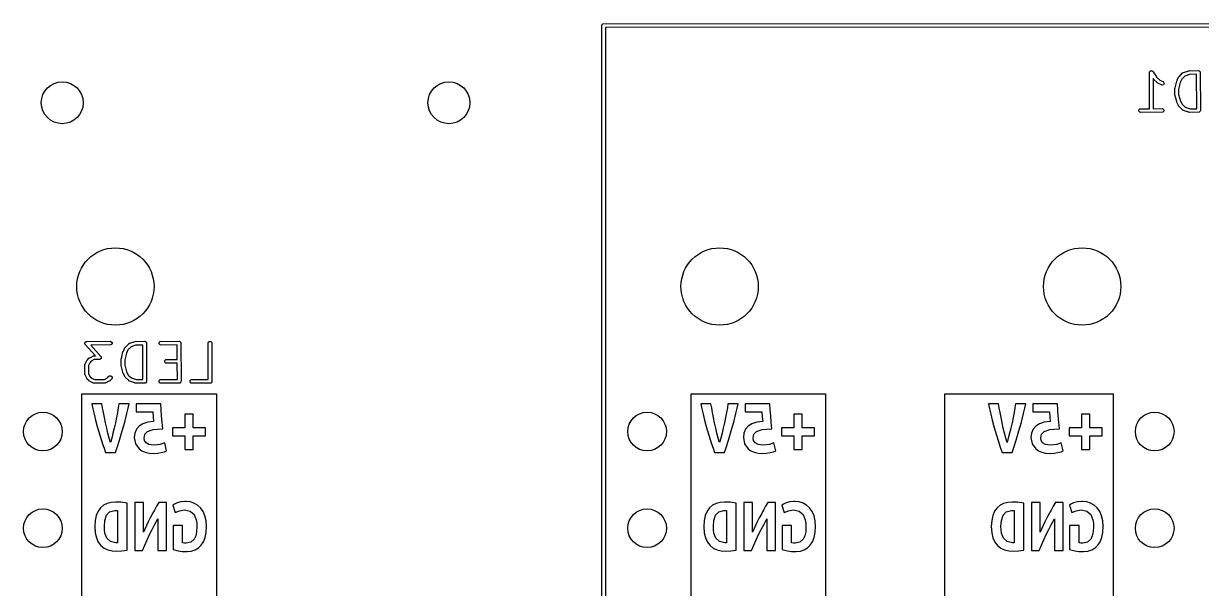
# Model space of a CAD drawing. Extents: x 48.4 to 111, y -108.5 to -46.5.
# Drawn here: x 49.02 to 79.97, y -91.75 to -76.91 of the extents above; entities that cross this region are included whole.
import ezdxf

# ---------------------------------------------------------------- set-up
doc = ezdxf.new("R2010")
doc.units = 0
doc.layers.add('BLACK', color=7, linetype='CONTINUOUS')

msp = doc.modelspace()

# ---------------------------------------------------------------- linework, layer by layer
at = {"layer": 'BLACK', "linetype": 'CONTINUOUS'}
for p, q in [((64.212, -76.962), (64.215806, -76.942866)), ((64.215806, -108.477134), (64.212, -76.962)), ((64.215806, -76.942866), (64.242866, -76.915806)), ((64.242866, -76.915806), (93.217259, -76.912306)), ((93.193795, -77.008505), (64.308202, -77.011994)), ((64.308202, -77.011994), (64.311994, -108.411797)), ((78.602856, -78.197419), (78.606662, -78.178285)), ((78.606411, -79.149559), (78.602856, -78.197419)), ((78.606662, -78.178285), (78.610302, -78.174644)), ((78.610302, -78.174644), (78.611312, -78.169597)), ((78.611312, -78.169597), (78.623425, -78.161521)), ((78.623425, -78.161521), (78.633722, -78.151225)), ((78.633722, -78.151225), (78.63887, -78.151225)), ((78.63887, -78.151225), (78.643153, -78.14837)), ((78.643153, -78.14837), (78.657428, -78.151225)), ((78.657428, -78.151225), (78.67199, -78.151225)), ((78.67199, -78.151225), (78.67563, -78.154865)), ((78.67563, -78.154865), (78.680678, -78.155875)), ((78.680678, -78.155875), (78.689917, -78.169152)), ((78.689917, -78.169152), (78.69905, -78.178285)), ((78.69905, -78.178285), (78.699064, -78.182298)), ((78.699064, -78.182298), (78.789697, -78.312541)), ((79.388305, -78.300402), (79.474644, -78.209683)), ((79.531045, -78.290595), (79.450116, -78.375631)), ((79.474644, -78.209683), (79.476725, -78.208292)), ((79.476725, -78.208292), (79.477239, -78.207265)), ((79.477239, -78.207265), (79.479447, -78.206473)), ((79.479447, -78.206473), (79.490865, -78.198844)), ((79.490865, -78.198844), (79.500733, -78.198844)), ((79.500733, -78.198844), (79.637044, -78.149985)), ((79.651985, -78.247245), (79.531045, -78.290595)), ((79.637044, -78.149985), (79.6564, -78.147545)), ((79.652856, -78.247419), (79.651985, -78.247245)), ((79.841127, -78.244633), (79.652856, -78.247419)), ((79.6564, -78.147545), (79.662896, -78.150793)), ((79.662896, -78.150793), (79.890951, -78.147419)), ((79.844501, -79.148106), (79.841127, -78.244633)), ((79.890951, -78.147419), (79.910085, -78.151225)), ((79.910085, -78.151225), (79.937145, -78.178285)), ((79.937145, -78.178285), (79.940951, -79.197419)), ((78.7019, -78.355418), (78.699699, -78.352256)), ((78.699699, -78.352256), (78.702674, -79.148939)), ((78.7019, -78.35941), (78.7019, -78.355418)), ((78.712739, -78.375631), (78.7019, -78.35941)), ((78.803457, -78.461968), (78.712739, -78.375631)), ((78.789697, -78.312541), (78.791687, -78.31736)), ((78.791687, -78.31736), (78.878687, -78.400159)), ((78.805559, -78.468274), (78.803457, -78.461968)), ((78.820971, -78.480235), (78.805559, -78.468274)), ((78.935025, -78.533007), (78.820971, -78.480235)), ((78.878687, -78.400159), (78.878879, -78.400447)), ((78.878879, -78.400447), (78.96093, -78.438411)), ((78.97133, -78.520905), (78.935025, -78.533007)), ((78.96093, -78.438411), (78.976342, -78.450373)), ((78.988444, -78.486677), (78.97133, -78.520905)), ((78.976342, -78.450373), (78.988444, -78.486677)), ((79.273329, -78.606856), (79.277058, -78.603126)), ((79.277058, -78.603126), (79.318635, -78.423387)), ((79.318635, -78.423387), (79.326968, -78.405748)), ((79.326968, -78.405748), (79.330334, -78.403727)), ((79.330334, -78.403727), (79.370039, -78.317916)), ((79.408813, -78.461804), (79.36803, -78.638117)), ((79.370039, -78.317916), (79.382001, -78.302504)), ((79.382001, -78.302504), (79.388305, -78.300402)), ((79.411863, -78.457875), (79.408813, -78.461804)), ((79.449827, -78.375823), (79.411863, -78.457875)), ((79.450116, -78.375631), (79.449827, -78.375823)), ((79.269523, -78.62599), (79.273329, -78.606856)), ((79.272607, -78.757256), (79.269523, -78.62599)), ((79.270068, -78.761488), (79.272607, -78.757256)), ((79.271016, -78.780974), (79.270068, -78.761488)), ((79.318735, -78.958466), (79.271016, -78.780974)), ((79.36803, -78.638117), (79.366526, -78.6413)), ((79.366526, -78.6413), (79.369523, -78.768847)), ((79.369523, -78.768847), (79.368747, -78.772745)), ((79.368747, -78.772745), (79.415649, -78.947196)), ((78.320948, -79.178285), (78.348008, -79.151225)), ((78.320948, -79.216553), (78.320948, -79.178285)), ((78.348008, -79.243613), (78.320948, -79.216553)), ((78.348008, -79.151225), (78.606411, -79.149559)), ((78.702674, -79.148939), (78.93857, -79.147419)), ((78.93857, -79.147419), (78.957704, -79.151225)), ((78.957704, -79.151225), (78.984764, -79.178285)), ((78.984764, -79.216553), (78.957704, -79.243613)), ((78.984764, -79.178285), (78.984764, -79.216553)), ((79.317268, -78.962868), (79.318735, -78.958466)), ((79.322421, -78.981684), (79.317268, -78.962868)), ((79.368567, -79.067384), (79.322421, -78.981684)), ((79.368567, -79.073695), (79.368567, -79.067384)), ((79.379405, -79.089916), (79.368567, -79.073695)), ((79.472901, -79.178898), (79.379405, -79.089916)), ((79.415649, -78.947196), (79.415841, -78.951152)), ((79.415841, -78.951152), (79.459482, -79.0322)), ((79.459482, -79.0322), (79.459673, -79.0329)), ((79.459673, -79.0329), (79.541445, -79.110724)), ((79.477239, -79.187573), (79.472901, -79.178898)), ((79.489151, -79.194363), (79.477239, -79.187573)), ((79.490865, -79.195994), (79.489151, -79.194363)), ((79.492013, -79.195994), (79.490865, -79.195994)), ((79.494188, -79.197234), (79.492013, -79.195994)), ((79.628922, -79.238813), (79.494188, -79.197234)), ((79.541445, -79.110724), (79.668667, -79.149985)), ((79.668667, -79.149985), (79.669903, -79.150689)), ((79.669903, -79.150689), (79.844501, -79.148106)), ((79.937145, -79.216553), (79.910085, -79.243613)), ((79.940951, -79.197419), (79.937145, -79.216553)), ((78.367142, -79.247419), (78.348008, -79.243613)), ((78.957704, -79.243613), (78.367142, -79.247419)), ((79.633722, -79.243613), (79.628922, -79.238813)), ((79.652856, -79.247419), (79.633722, -79.243613)), ((79.910085, -79.243613), (79.652856, -79.247419)), ((50.633778, -85.325438), (50.634948, -85.307883)), ((50.634948, -85.327469), (50.633778, -85.325438)), ((50.634948, -85.290285), (50.636204, -85.289028)), ((50.634948, -85.307883), (50.634948, -85.290285)), ((50.634948, -85.328553), (50.634948, -85.327469)), ((50.636418, -85.330023), (50.634948, -85.328553)), ((50.636204, -85.289028), (50.636323, -85.287254)), ((50.636323, -85.287254), (50.649567, -85.275665)), ((50.643513, -85.342344), (50.636418, -85.330023)), ((50.910296, -85.642818), (50.643513, -85.342344)), ((50.649567, -85.275665), (50.662008, -85.263225)), ((50.662008, -85.263225), (50.663798, -85.263214)), ((50.663798, -85.263214), (50.665123, -85.262055)), ((50.665123, -85.262055), (50.680979, -85.263111)), ((50.680979, -85.263111), (51.300189, -85.259419)), ((51.319323, -85.355613), (50.786933, -85.358788)), ((50.786933, -85.358788), (51.052104, -85.657446)), ((51.300189, -85.259419), (51.319323, -85.263225)), ((51.319323, -85.263225), (51.346383, -85.290285)), ((51.346383, -85.328553), (51.319323, -85.355613)), ((51.346383, -85.290285), (51.346383, -85.328553)), ((51.696001, -85.414504), (51.702305, -85.412402)), ((51.702305, -85.412402), (51.788644, -85.321683)), ((51.845045, -85.402595), (51.764116, -85.487631)), ((51.788644, -85.321683), (51.790725, -85.320292)), ((51.790725, -85.320292), (51.791239, -85.319265)), ((51.791239, -85.319265), (51.793447, -85.318473)), ((51.793447, -85.318473), (51.804865, -85.310844)), ((51.804865, -85.310844), (51.814733, -85.310844)), ((51.814733, -85.310844), (51.951044, -85.261985)), ((51.965985, -85.359245), (51.845045, -85.402595)), ((51.951044, -85.261985), (51.9704, -85.259545)), ((51.966856, -85.359419), (51.965985, -85.359245)), ((52.155127, -85.356633), (51.966856, -85.359419)), ((51.9704, -85.259545), (51.976896, -85.262793)), ((51.976896, -85.262793), (52.204951, -85.259419)), ((52.158501, -86.260106), (52.155127, -85.356633)), ((52.204951, -85.259419), (52.224085, -85.263225)), ((52.224085, -85.263225), (52.251145, -85.290285)), ((52.251145, -85.290285), (52.254951, -86.309419)), ((52.587329, -85.290285), (52.614389, -85.263225)), ((52.587329, -85.328553), (52.587329, -85.290285)), ((52.614389, -85.355613), (52.587329, -85.328553)), ((52.614389, -85.263225), (53.109713, -85.259419)), ((52.633523, -85.359419), (52.614389, -85.355613)), ((53.059887, -85.356142), (52.633523, -85.359419)), ((53.061306, -85.736131), (53.059887, -85.356142)), ((53.109713, -85.259419), (53.128847, -85.263225)), ((53.128847, -85.263225), (53.155907, -85.290285)), ((53.155907, -85.290285), (53.159713, -86.309419)), ((53.869237, -85.309419), (53.873043, -85.290285)), ((53.872786, -86.259775), (53.869237, -85.309419)), ((53.873043, -85.290285), (53.900103, -85.263225)), ((53.900103, -85.263225), (53.938371, -85.263225)), ((53.938371, -85.263225), (53.965431, -85.290285)), ((53.965431, -85.290285), (53.969237, -86.309419)), ((50.701229, -85.746094), (50.738583, -85.7053)), ((50.738583, -85.7053), (50.738607, -85.70523)), ((50.738607, -85.70523), (50.738687, -85.705186)), ((50.738687, -85.705186), (50.741024, -85.702635)), ((50.741024, -85.702635), (50.757245, -85.691796)), ((50.757245, -85.691796), (50.763556, -85.691796)), ((50.763556, -85.691796), (50.849257, -85.64565)), ((50.849257, -85.64565), (50.851672, -85.644988)), ((50.851672, -85.644988), (50.852484, -85.644177)), ((50.852484, -85.644177), (50.854837, -85.644121)), ((50.854837, -85.644121), (50.868073, -85.640497)), ((50.868073, -85.640497), (50.877359, -85.643592)), ((50.877359, -85.643592), (50.910296, -85.642818)), ((51.059294, -85.712536), (51.046049, -85.724124)), ((51.052104, -85.657446), (51.059198, -85.669766)), ((51.059198, -85.669766), (51.060669, -85.671237)), ((51.059412, -85.710761), (51.059294, -85.712536)), ((51.060669, -85.709505), (51.059412, -85.710761)), ((51.060669, -85.671237), (51.060669, -85.67232)), ((51.060669, -85.67232), (51.061839, -85.674352)), ((51.061839, -85.674352), (51.060669, -85.691906)), ((51.060669, -85.691906), (51.060669, -85.709505)), ((51.583523, -85.73799), (51.587329, -85.718856)), ((51.587329, -85.718856), (51.591058, -85.715126)), ((51.591058, -85.715126), (51.632635, -85.535387)), ((51.632635, -85.535387), (51.640968, -85.517748)), ((51.640968, -85.517748), (51.644334, -85.515727)), ((51.644334, -85.515727), (51.684039, -85.429916)), ((51.722813, -85.573804), (51.68203, -85.750117)), ((51.684039, -85.429916), (51.696001, -85.414504)), ((51.725863, -85.569875), (51.722813, -85.573804)), ((51.763827, -85.487823), (51.725863, -85.569875)), ((51.764116, -85.487631), (51.763827, -85.487823)), ((50.631142, -85.880847), (50.63163, -85.87839)), ((50.63457, -86.112578), (50.631142, -85.880847)), ((50.631268, -85.877302), (50.632283, -85.875106)), ((50.63163, -85.87839), (50.631268, -85.877302)), ((50.632283, -85.875106), (50.634948, -85.861713)), ((50.634948, -85.861713), (50.641523, -85.855137)), ((50.641523, -85.855137), (50.684039, -85.763249)), ((50.684039, -85.763249), (50.696001, -85.747837)), ((50.696001, -85.747837), (50.701229, -85.746094)), ((50.763827, -85.821156), (50.727885, -85.898837)), ((50.727885, -85.898837), (50.731054, -86.113023)), ((50.764116, -85.820964), (50.763827, -85.821156)), ((50.799537, -85.782282), (50.764116, -85.820964)), ((50.877635, -85.740229), (50.799537, -85.782282)), ((51.018326, -85.736924), (50.877635, -85.740229)), ((51.030494, -85.737735), (51.018326, -85.736924)), ((51.031782, -85.736607), (51.030494, -85.737735)), ((51.033609, -85.736565), (51.031782, -85.736607)), ((51.046049, -85.724124), (51.033609, -85.736565)), ((51.586607, -85.869256), (51.583523, -85.73799)), ((51.584068, -85.873488), (51.586607, -85.869256)), ((51.585016, -85.892974), (51.584068, -85.873488)), ((51.632735, -86.070466), (51.585016, -85.892974)), ((51.68203, -85.750117), (51.680526, -85.7533)), ((51.680526, -85.7533), (51.683523, -85.880847)), ((51.683523, -85.880847), (51.682747, -85.884745)), ((51.682747, -85.884745), (51.729649, -86.059196)), ((52.730186, -85.766475), (52.757246, -85.739415)), ((52.730186, -85.804743), (52.730186, -85.766475)), ((52.757246, -85.831803), (52.730186, -85.804743)), ((52.757246, -85.739415), (53.061306, -85.736131)), ((52.77638, -85.835609), (52.757246, -85.831803)), ((53.061666, -85.832528), (52.77638, -85.835609)), ((53.063262, -86.259775), (53.061666, -85.832528)), ((50.631268, -86.122487), (50.63457, -86.112578)), ((50.634914, -86.135801), (50.631268, -86.122487)), ((50.634948, -86.138076), (50.634914, -86.135801)), ((50.635759, -86.138887), (50.634948, -86.138076)), ((50.636421, -86.141303), (50.635759, -86.138887)), ((50.682567, -86.227003), (50.636421, -86.141303)), ((50.682567, -86.233314), (50.682567, -86.227003)), ((50.693405, -86.249535), (50.682567, -86.233314)), ((50.695958, -86.251873), (50.693405, -86.249535)), ((50.696001, -86.251952), (50.695958, -86.251873)), ((50.696069, -86.251974), (50.696001, -86.251952)), ((50.736864, -86.28933), (50.696069, -86.251974)), ((50.731054, -86.113023), (50.773053, -86.191022)), ((50.738607, -86.29456), (50.736864, -86.28933)), ((50.754019, -86.306521), (50.738607, -86.29456)), ((50.845908, -86.349037), (50.754019, -86.306521)), ((50.773053, -86.191022), (50.811736, -86.226445)), ((50.811736, -86.226445), (50.811929, -86.226733)), ((50.811929, -86.226733), (50.889789, -86.262759)), ((50.889789, -86.262759), (51.151439, -86.259492)), ((51.151439, -86.259492), (51.229412, -86.217507)), ((51.265393, -86.307994), (51.179693, -86.35414)), ((51.229412, -86.217507), (51.264833, -86.178825)), ((51.264833, -86.178825), (51.281054, -86.167986)), ((51.271705, -86.307994), (51.265393, -86.307994)), ((51.287926, -86.297155), (51.271705, -86.307994)), ((51.281054, -86.167986), (51.319323, -86.167986)), ((51.290263, -86.294602), (51.287926, -86.297155)), ((51.290342, -86.29456), (51.290263, -86.294602)), ((51.290364, -86.294491), (51.290342, -86.29456)), ((51.346383, -86.233314), (51.290364, -86.294491)), ((51.319323, -86.167986), (51.346383, -86.195045)), ((51.346383, -86.195045), (51.346383, -86.233314)), ((51.631268, -86.074868), (51.632735, -86.070466)), ((51.636421, -86.093684), (51.631268, -86.074868)), ((51.682567, -86.179384), (51.636421, -86.093684)), ((51.682567, -86.185695), (51.682567, -86.179384)), ((51.693405, -86.201916), (51.682567, -86.185695)), ((51.786901, -86.290898), (51.693405, -86.201916)), ((51.729649, -86.059196), (51.729841, -86.063152)), ((51.729841, -86.063152), (51.773482, -86.1442)), ((51.773482, -86.1442), (51.773673, -86.1449)), ((51.773673, -86.1449), (51.855445, -86.222724)), ((51.791239, -86.299573), (51.786901, -86.290898)), ((51.803151, -86.306363), (51.791239, -86.299573)), ((51.804865, -86.307994), (51.803151, -86.306363)), ((51.806013, -86.307994), (51.804865, -86.307994)), ((51.808188, -86.309234), (51.806013, -86.307994)), ((51.942922, -86.350813), (51.808188, -86.309234)), ((51.855445, -86.222724), (51.982667, -86.261985)), ((51.982667, -86.261985), (51.983903, -86.262689)), ((51.983903, -86.262689), (52.158501, -86.260106)), ((52.251145, -86.328553), (52.224085, -86.355613)), ((52.254951, -86.309419), (52.251145, -86.328553)), ((52.587329, -86.290285), (52.614389, -86.263225)), ((52.587329, -86.328553), (52.587329, -86.290285)), ((52.614389, -86.355613), (52.587329, -86.328553)), ((52.614389, -86.263225), (53.063262, -86.259775)), ((53.155907, -86.328553), (53.128847, -86.355613)), ((53.159713, -86.309419), (53.155907, -86.328553)), ((53.396853, -86.290285), (53.423913, -86.263225)), ((53.396853, -86.328553), (53.396853, -86.290285)), ((53.423913, -86.355613), (53.396853, -86.328553)), ((53.423913, -86.263225), (53.872786, -86.259775)), ((53.965431, -86.328553), (53.938371, -86.355613)), ((53.969237, -86.309419), (53.965431, -86.328553)), ((50.556885, -98.778729), (50.556885, -86.641271)), ((50.556885, -86.641271), (50.814854, -86.641271)), ((50.814854, -86.641271), (53.833146, -86.641271)), ((50.852484, -86.355613), (50.845908, -86.349037)), ((50.865877, -86.358277), (50.852484, -86.355613)), ((50.868073, -86.359293), (50.865877, -86.358277)), ((50.869161, -86.35893), (50.868073, -86.359293)), ((50.871618, -86.359419), (50.869161, -86.35893)), ((51.150797, -86.355933), (50.871618, -86.359419)), ((51.160877, -86.359293), (51.150797, -86.355933)), ((51.174211, -86.355641), (51.160877, -86.359293)), ((51.176466, -86.355613), (51.174211, -86.355641)), ((51.177277, -86.354801), (51.176466, -86.355613)), ((51.179693, -86.35414), (51.177277, -86.354801)), ((51.947722, -86.355613), (51.942922, -86.350813)), ((51.966856, -86.359419), (51.947722, -86.355613)), ((52.224085, -86.355613), (51.966856, -86.359419)), ((52.633523, -86.359419), (52.614389, -86.355613)), ((53.128847, -86.355613), (52.633523, -86.359419)), ((53.443047, -86.359419), (53.423913, -86.355613)), ((53.938371, -86.355613), (53.443047, -86.359419)), ((53.833146, -86.641271), (54.091115, -86.641271)), ((54.091115, -86.641271), (54.091115, -98.778729)), ((66.558885, -98.778729), (66.558885, -86.641271)), ((66.558885, -86.641271), (66.816854, -86.641271)), ((66.816854, -86.641271), (69.835146, -86.641271)), ((69.835146, -86.641271), (70.093115, -86.641271)), ((70.093115, -86.641271), (70.093115, -98.778729)), ((73.22772, -98.778729), (73.22772, -86.641271)), ((73.22772, -86.641271), (73.485688, -86.641271)), ((73.485688, -86.641271), (77.390312, -86.641271)), ((77.390312, -86.641271), (77.64828, -86.641271)), ((77.64828, -86.641271), (77.64828, -98.778729)), ((51.081077, -86.899239), (50.814854, -86.899239)), ((50.814854, -86.899239), (50.842456, -87.030287)), ((51.099651, -87.006554), (51.081077, -86.899239)), ((51.526847, -86.899239), (51.511369, -87.006296)), ((51.795135, -86.899239), (51.526847, -86.899239)), ((51.771402, -87.014809), (51.795135, -86.899239)), ((52.630954, -86.899239), (51.978809, -86.899239)), ((51.978809, -86.899239), (51.978809, -87.109742)), ((52.638693, -87.056858), (52.630954, -86.899239)), ((67.083077, -86.899239), (66.816854, -86.899239)), ((66.816854, -86.899239), (66.844456, -87.030287)), ((67.101651, -87.006554), (67.083077, -86.899239)), ((67.528847, -86.899239), (67.513369, -87.006296)), ((67.797135, -86.899239), (67.528847, -86.899239)), ((67.773402, -87.014809), (67.797135, -86.899239)), ((68.632954, -86.899239), (67.980809, -86.899239)), ((67.980809, -86.899239), (67.980809, -87.109742)), ((68.640693, -87.056858), (68.632954, -86.899239)), ((74.638243, -86.899239), (74.372019, -86.899239)), ((74.372019, -86.899239), (74.399622, -87.030287)), ((74.656816, -87.006554), (74.638243, -86.899239)), ((75.084013, -86.899239), (75.068535, -87.006296)), ((75.3523, -86.899239), (75.084013, -86.899239)), ((75.328567, -87.014809), (75.3523, -86.899239)), ((76.188119, -86.899239), (75.535974, -86.899239)), ((75.535974, -86.899239), (75.535974, -87.109742)), ((76.195858, -87.056858), (76.188119, -86.899239)), ((50.842456, -87.030287), (50.875734, -87.175782)), ((50.875734, -87.175782), (50.91443, -87.332369)), ((51.122352, -87.130379), (51.099651, -87.006554)), ((51.148149, -87.264265), (51.122352, -87.130379)), ((51.17601, -87.401762), (51.148149, -87.264265)), ((51.463645, -87.262459), (51.43501, -87.399699)), ((51.4897, -87.129347), (51.463645, -87.262459)), ((51.511369, -87.006296), (51.4897, -87.129347)), ((51.680482, -87.379864), (51.710062, -87.267389)), ((51.710062, -87.267389), (51.73735, -87.159272)), ((51.73735, -87.159272), (51.771402, -87.014809)), ((51.978809, -87.109742), (52.418387, -87.109742)), ((52.418387, -87.109742), (52.428706, -87.248013)), ((52.428706, -87.248013), (52.439025, -87.365647)), ((52.649527, -87.220152), (52.638693, -87.056858)), ((52.663974, -87.38809), (52.649527, -87.220152)), ((53.479155, -87.171654), (53.260397, -87.171654)), ((53.260397, -87.171654), (53.260397, -87.530747)), ((53.479155, -87.530747), (53.479155, -87.171654)), ((66.844456, -87.030287), (66.877734, -87.175782)), ((66.877734, -87.175782), (66.91643, -87.332369)), ((67.124352, -87.130379), (67.101651, -87.006554)), ((67.150149, -87.264265), (67.124352, -87.130379)), ((67.17801, -87.401762), (67.150149, -87.264265)), ((67.465645, -87.262459), (67.43701, -87.399699)), ((67.4917, -87.129347), (67.465645, -87.262459)), ((67.513369, -87.006296), (67.4917, -87.129347)), ((67.682482, -87.379864), (67.712062, -87.267389)), ((67.712062, -87.267389), (67.73935, -87.159272)), ((67.73935, -87.159272), (67.773402, -87.014809)), ((67.980809, -87.109742), (68.420387, -87.109742)), ((68.420387, -87.109742), (68.430706, -87.248013)), ((68.430706, -87.248013), (68.441025, -87.365647)), ((68.651527, -87.220152), (68.640693, -87.056858)), ((68.665974, -87.38809), (68.651527, -87.220152)), ((69.481155, -87.171654), (69.262397, -87.171654)), ((69.262397, -87.171654), (69.262397, -87.530747)), ((69.481155, -87.530747), (69.481155, -87.171654)), ((74.399622, -87.030287), (74.4329, -87.175782)), ((74.4329, -87.175782), (74.471595, -87.332369)), ((74.679518, -87.130379), (74.656816, -87.006554)), ((74.705315, -87.264265), (74.679518, -87.130379)), ((74.733175, -87.401762), (74.705315, -87.264265)), ((75.02081, -87.262459), (74.992176, -87.399699)), ((75.046865, -87.129347), (75.02081, -87.262459)), ((75.068535, -87.006296), (75.046865, -87.129347)), ((75.237647, -87.379864), (75.267228, -87.267389)), ((75.267228, -87.267389), (75.294515, -87.159272)), ((75.294515, -87.159272), (75.328567, -87.014809)), ((75.535974, -87.109742), (75.975553, -87.109742)), ((75.975553, -87.109742), (75.985871, -87.248013)), ((75.985871, -87.248013), (75.99619, -87.365647)), ((76.206693, -87.220152), (76.195858, -87.056858)), ((76.221139, -87.38809), (76.206693, -87.220152)), ((77.03632, -87.171654), (76.817563, -87.171654)), ((76.817563, -87.171654), (76.817563, -87.530747)), ((77.03632, -87.530747), (77.03632, -87.171654)), ((50.91443, -87.332369), (50.958284, -87.496695)), ((50.958284, -87.496695), (50.990272, -87.609513)), ((51.205934, -87.540034), (51.17601, -87.401762)), ((51.237922, -87.676241), (51.205934, -87.540034)), ((51.404054, -87.53797), (51.371034, -87.674177)), ((51.43501, -87.399699), (51.404054, -87.53797)), ((51.614901, -87.615819), (51.648609, -87.496695)), ((51.648609, -87.496695), (51.680482, -87.379864)), ((51.987293, -87.570646), (51.94533, -87.671082)), ((52.057231, -87.489472), (51.987293, -87.570646)), ((52.155603, -87.428018), (52.057231, -87.489472)), ((52.282868, -87.386743), (52.155603, -87.428018)), ((52.279084, -87.626711), (52.428706, -87.577181)), ((52.439025, -87.365647), (52.282868, -87.386743)), ((52.428706, -87.577181), (52.540665, -87.564025)), ((52.540665, -87.564025), (52.682547, -87.559639)), ((52.682547, -87.559639), (52.663974, -87.38809)), ((53.260397, -87.530747), (52.936389, -87.530747)), ((52.936389, -87.530747), (52.936389, -87.739186)), ((53.803164, -87.530747), (53.479155, -87.530747)), ((53.803164, -87.739186), (53.803164, -87.530747)), ((66.91643, -87.332369), (66.960284, -87.496695)), ((66.960284, -87.496695), (66.992272, -87.609513)), ((67.207934, -87.540034), (67.17801, -87.401762)), ((67.239922, -87.676241), (67.207934, -87.540034)), ((67.406054, -87.53797), (67.373034, -87.674177)), ((67.43701, -87.399699), (67.406054, -87.53797)), ((67.616901, -87.615819), (67.650609, -87.496695)), ((67.650609, -87.496695), (67.682482, -87.379864)), ((67.989293, -87.570646), (67.94733, -87.671082)), ((68.059231, -87.489472), (67.989293, -87.570646)), ((68.157603, -87.428018), (68.059231, -87.489472)), ((68.284868, -87.386743), (68.157603, -87.428018)), ((68.281084, -87.626711), (68.430706, -87.577181)), ((68.441025, -87.365647), (68.284868, -87.386743)), ((68.430706, -87.577181), (68.542665, -87.564025)), ((68.542665, -87.564025), (68.684547, -87.559639)), ((68.684547, -87.559639), (68.665974, -87.38809)), ((69.262397, -87.530747), (68.938389, -87.530747)), ((68.938389, -87.530747), (68.938389, -87.739186)), ((69.805164, -87.530747), (69.481155, -87.530747)), ((69.805164, -87.739186), (69.805164, -87.530747)), ((74.471595, -87.332369), (74.51545, -87.496695)), ((74.51545, -87.496695), (74.547438, -87.609513)), ((74.7631, -87.540034), (74.733175, -87.401762)), ((74.795088, -87.676241), (74.7631, -87.540034)), ((74.96122, -87.53797), (74.9282, -87.674177)), ((74.992176, -87.399699), (74.96122, -87.53797)), ((75.172066, -87.615819), (75.205774, -87.496695)), ((75.205774, -87.496695), (75.237647, -87.379864)), ((75.544458, -87.570646), (75.502495, -87.671082)), ((75.614396, -87.489472), (75.544458, -87.570646)), ((75.712768, -87.428018), (75.614396, -87.489472)), ((75.840033, -87.386743), (75.712768, -87.428018)), ((75.83625, -87.626711), (75.985871, -87.577181)), ((75.99619, -87.365647), (75.840033, -87.386743)), ((75.985871, -87.577181), (76.09783, -87.564025)), ((76.09783, -87.564025), (76.239713, -87.559639)), ((76.239713, -87.559639), (76.221139, -87.38809)), ((76.817563, -87.530747), (76.493554, -87.530747)), ((76.493554, -87.530747), (76.493554, -87.739186)), ((77.360329, -87.530747), (77.03632, -87.530747)), ((77.360329, -87.739186), (77.360329, -87.530747)), ((50.990272, -87.609513), (51.024324, -87.723707)), ((51.024324, -87.723707), (51.06044, -87.839277)), ((51.06044, -87.839277), (51.098046, -87.954274)), ((51.270942, -87.803936), (51.237922, -87.676241)), ((51.303962, -87.916668), (51.270942, -87.803936)), ((51.33724, -87.802388), (51.303962, -87.916668)), ((51.371034, -87.674177), (51.33724, -87.802388)), ((51.489184, -88.025015), (51.543357, -87.854756)), ((51.543357, -87.854756), (51.579817, -87.735173)), ((51.579817, -87.735173), (51.614901, -87.615819)), ((51.94533, -87.671082), (51.931342, -87.790779)), ((51.931342, -87.790779), (51.962299, -87.954847)), ((52.191375, -87.801098), (52.208917, -87.70307)), ((52.201694, -87.869202), (52.191375, -87.801098)), ((52.239873, -87.928019), (52.201694, -87.869202)), ((52.208917, -87.70307), (52.279084, -87.626711)), ((52.936389, -87.739186), (53.260397, -87.739186)), ((53.260397, -87.739186), (53.260397, -88.098278)), ((53.479155, -88.098278), (53.479155, -87.739186)), ((53.479155, -87.739186), (53.803164, -87.739186)), ((66.992272, -87.609513), (67.026324, -87.723707)), ((67.026324, -87.723707), (67.06244, -87.839277)), ((67.06244, -87.839277), (67.100046, -87.954274)), ((67.272942, -87.803936), (67.239922, -87.676241)), ((67.305962, -87.916668), (67.272942, -87.803936)), ((67.33924, -87.802388), (67.305962, -87.916668)), ((67.373034, -87.674177), (67.33924, -87.802388)), ((67.491184, -88.025015), (67.545357, -87.854756)), ((67.545357, -87.854756), (67.581817, -87.735173)), ((67.581817, -87.735173), (67.616901, -87.615819)), ((67.94733, -87.671082), (67.933342, -87.790779)), ((67.933342, -87.790779), (67.964299, -87.954847)), ((68.193375, -87.801098), (68.210917, -87.70307)), ((68.203694, -87.869202), (68.193375, -87.801098)), ((68.241873, -87.928019), (68.203694, -87.869202)), ((68.210917, -87.70307), (68.281084, -87.626711)), ((68.938389, -87.739186), (69.262397, -87.739186)), ((69.262397, -87.739186), (69.262397, -88.098278)), ((69.481155, -88.098278), (69.481155, -87.739186)), ((69.481155, -87.739186), (69.805164, -87.739186)), ((74.547438, -87.609513), (74.58149, -87.723707)), ((74.58149, -87.723707), (74.617605, -87.839277)), ((74.617605, -87.839277), (74.655211, -87.954274)), ((74.828108, -87.803936), (74.795088, -87.676241)), ((74.861128, -87.916668), (74.828108, -87.803936)), ((74.894406, -87.802388), (74.861128, -87.916668)), ((74.9282, -87.674177), (74.894406, -87.802388)), ((75.046349, -88.025015), (75.100523, -87.854756)), ((75.100523, -87.854756), (75.136982, -87.735173)), ((75.136982, -87.735173), (75.172066, -87.615819)), ((75.502495, -87.671082), (75.488508, -87.790779)), ((75.488508, -87.790779), (75.519464, -87.954847)), ((75.74854, -87.801098), (75.766082, -87.70307)), ((75.758859, -87.869202), (75.74854, -87.801098)), ((75.797038, -87.928019), (75.758859, -87.869202)), ((75.766082, -87.70307), (75.83625, -87.626711)), ((76.493554, -87.739186), (76.817563, -87.739186)), ((76.817563, -87.739186), (76.817563, -88.098278)), ((77.03632, -88.098278), (77.03632, -87.739186)), ((77.03632, -87.739186), (77.360329, -87.739186)), ((51.098046, -87.954274), (51.136569, -88.066749)), ((51.136569, -88.066749), (51.17601, -88.176701)), ((51.17601, -88.176701), (51.438106, -88.176701)), ((51.438106, -88.176701), (51.489184, -88.025015)), ((51.962299, -87.954847), (52.057231, -88.085896)), ((52.057231, -88.085896), (52.128946, -88.135426)), ((52.128946, -88.135426), (52.21614, -88.172573)), ((52.21614, -88.172573), (52.318811, -88.19579)), ((52.316232, -87.970326), (52.239873, -87.928019)), ((52.439025, -87.986836), (52.316232, -87.970326)), ((52.318811, -88.19579), (52.436961, -88.203529)), ((52.436961, -88.203529), (52.538085, -88.197338)), ((52.535505, -87.982192), (52.439025, -87.986836)), ((52.614444, -87.968262), (52.535505, -87.982192)), ((52.538085, -88.197338), (52.637145, -88.18186)), ((52.730014, -87.926987), (52.614444, -87.968262)), ((52.637145, -88.18186), (52.72279, -88.160191)), ((52.72279, -88.160191), (52.781607, -88.137489)), ((52.781607, -88.137489), (52.730014, -87.926987)), ((53.260397, -88.098278), (53.479155, -88.098278)), ((67.100046, -87.954274), (67.138569, -88.066749)), ((67.138569, -88.066749), (67.17801, -88.176701)), ((67.17801, -88.176701), (67.440106, -88.176701)), ((67.440106, -88.176701), (67.491184, -88.025015)), ((67.964299, -87.954847), (68.059231, -88.085896)), ((68.059231, -88.085896), (68.130946, -88.135426)), ((68.130946, -88.135426), (68.21814, -88.172573)), ((68.21814, -88.172573), (68.320811, -88.19579)), ((68.318232, -87.970326), (68.241873, -87.928019)), ((68.441025, -87.986836), (68.318232, -87.970326)), ((68.320811, -88.19579), (68.438961, -88.203529)), ((68.438961, -88.203529), (68.540085, -88.197338)), ((68.537505, -87.982192), (68.441025, -87.986836)), ((68.616444, -87.968262), (68.537505, -87.982192)), ((68.540085, -88.197338), (68.639145, -88.18186)), ((68.732014, -87.926987), (68.616444, -87.968262)), ((68.639145, -88.18186), (68.72479, -88.160191)), ((68.72479, -88.160191), (68.783607, -88.137489)), ((68.783607, -88.137489), (68.732014, -87.926987)), ((69.262397, -88.098278), (69.481155, -88.098278)), ((74.655211, -87.954274), (74.693735, -88.066749)), ((74.693735, -88.066749), (74.733175, -88.176701)), ((74.733175, -88.176701), (74.995271, -88.176701)), ((74.995271, -88.176701), (75.046349, -88.025015)), ((75.519464, -87.954847), (75.614396, -88.085896)), ((75.614396, -88.085896), (75.686112, -88.135426)), ((75.686112, -88.135426), (75.773305, -88.172573)), ((75.773305, -88.172573), (75.875977, -88.19579)), ((75.873397, -87.970326), (75.797038, -87.928019)), ((75.99619, -87.986836), (75.873397, -87.970326)), ((75.875977, -88.19579), (75.994126, -88.203529)), ((75.994126, -88.203529), (76.09525, -88.197338)), ((76.09267, -87.982192), (75.99619, -87.986836)), ((76.171609, -87.968262), (76.09267, -87.982192)), ((76.09525, -88.197338), (76.19431, -88.18186)), ((76.287179, -87.926987), (76.171609, -87.968262)), ((76.19431, -88.18186), (76.279956, -88.160191)), ((76.279956, -88.160191), (76.338773, -88.137489)), ((76.338773, -88.137489), (76.287179, -87.926987)), ((76.817563, -88.098278), (77.03632, -88.098278)), ((50.97791, -89.724005), (50.930383, -89.834309)), ((51.041195, -89.63505), (50.97791, -89.724005)), ((51.120238, -89.56719), (51.041195, -89.63505)), ((51.215038, -89.520171), (51.120238, -89.56719)), ((51.199789, -89.831259), (51.283152, -89.736713)), ((51.323055, -89.492722), (51.215038, -89.520171)), ((51.283152, -89.736713), (51.41938, -89.701131)), ((51.438106, -89.483853), (51.323055, -89.492722)), ((51.41938, -89.701131), (51.455978, -89.702147)), ((51.441746, -89.483573), (51.438106, -89.483853)), ((51.58204, -89.489673), (51.441746, -89.483573)), ((51.455978, -89.702147), (51.492577, -89.70723)), ((51.492577, -89.70723), (51.492577, -90.553063)), ((51.742667, -89.514072), (51.58204, -89.489673)), ((51.742667, -90.742155), (51.742667, -89.514072)), ((52.171683, -89.497806), (51.945992, -89.497806)), ((51.945992, -89.497806), (51.945992, -90.756388)), ((52.171683, -90.272474), (52.171683, -89.497806)), ((52.436961, -89.735579), (52.404236, -89.796439)), ((52.460404, -89.691981), (52.436961, -89.735579)), ((52.517336, -89.591081), (52.460404, -89.691981)), ((52.574267, -89.497806), (52.517336, -89.591081)), ((52.775558, -89.497806), (52.574267, -89.497806)), ((52.775558, -90.756388), (52.775558, -89.497806)), ((52.983967, -89.536437), (52.942285, -89.560836)), ((52.942285, -89.560836), (53.007349, -89.760095)), ((53.054114, -89.505939), (52.983967, -89.536437)), ((53.007349, -89.760095), (53.117145, -89.709264)), ((53.15476, -89.480523), (53.054114, -89.505939)), ((53.117145, -89.709264), (53.251339, -89.686898)), ((53.260397, -89.471515), (53.15476, -89.480523)), ((53.251339, -89.686898), (53.4018, -89.71943)), ((53.285904, -89.46934), (53.260397, -89.471515)), ((53.396208, -89.47976), (53.285904, -89.46934)), ((53.499396, -89.511022), (53.396208, -89.47976)), ((53.4018, -89.71943), (53.502446, -89.80991)), ((53.592417, -89.563124), (53.499396, -89.511022)), ((53.672222, -89.636067), (53.592417, -89.563124)), ((53.737795, -89.729342), (53.672222, -89.636067)), ((53.788118, -89.842442), (53.737795, -89.729342)), ((66.97991, -89.724005), (66.932383, -89.834309)), ((67.043195, -89.63505), (66.97991, -89.724005)), ((67.122238, -89.56719), (67.043195, -89.63505)), ((67.217038, -89.520171), (67.122238, -89.56719)), ((67.201789, -89.831259), (67.285152, -89.736713)), ((67.325055, -89.492722), (67.217038, -89.520171)), ((67.285152, -89.736713), (67.42138, -89.701131)), ((67.440106, -89.483853), (67.325055, -89.492722)), ((67.42138, -89.701131), (67.457978, -89.702147)), ((67.443746, -89.483573), (67.440106, -89.483853)), ((67.58404, -89.489673), (67.443746, -89.483573)), ((67.457978, -89.702147), (67.494577, -89.70723)), ((67.494577, -89.70723), (67.494577, -90.553063)), ((67.744667, -89.514072), (67.58404, -89.489673)), ((67.744667, -90.742155), (67.744667, -89.514072)), ((68.173683, -89.497806), (67.947992, -89.497806)), ((67.947992, -89.497806), (67.947992, -90.756388)), ((68.173683, -90.272474), (68.173683, -89.497806)), ((68.438961, -89.735579), (68.406236, -89.796439)), ((68.462404, -89.691981), (68.438961, -89.735579)), ((68.519336, -89.591081), (68.462404, -89.691981)), ((68.576267, -89.497806), (68.519336, -89.591081)), ((68.777558, -89.497806), (68.576267, -89.497806)), ((68.777558, -90.756388), (68.777558, -89.497806)), ((68.985967, -89.536437), (68.944285, -89.560836)), ((68.944285, -89.560836), (69.009349, -89.760095)), ((69.056114, -89.505939), (68.985967, -89.536437)), ((69.009349, -89.760095), (69.119145, -89.709264)), ((69.15676, -89.480523), (69.056114, -89.505939)), ((69.119145, -89.709264), (69.253339, -89.686898)), ((69.262397, -89.471515), (69.15676, -89.480523)), ((69.253339, -89.686898), (69.4038, -89.71943)), ((69.287904, -89.46934), (69.262397, -89.471515)), ((69.398208, -89.47976), (69.287904, -89.46934)), ((69.501396, -89.511022), (69.398208, -89.47976)), ((69.4038, -89.71943), (69.504446, -89.80991)), ((69.594417, -89.563124), (69.501396, -89.511022)), ((69.674222, -89.636067), (69.594417, -89.563124)), ((69.739795, -89.729342), (69.674222, -89.636067)), ((69.790118, -89.842442), (69.739795, -89.729342)), ((74.535075, -89.724005), (74.487548, -89.834309)), ((74.59836, -89.63505), (74.535075, -89.724005)), ((74.677403, -89.56719), (74.59836, -89.63505)), ((74.772203, -89.520171), (74.677403, -89.56719)), ((74.756954, -89.831259), (74.840317, -89.736713)), ((74.88022, -89.492722), (74.772203, -89.520171)), ((74.840317, -89.736713), (74.976545, -89.701131)), ((74.995271, -89.483853), (74.88022, -89.492722)), ((74.976545, -89.701131), (75.013144, -89.702147)), ((74.998911, -89.483573), (74.995271, -89.483853)), ((75.139205, -89.489673), (74.998911, -89.483573)), ((75.013144, -89.702147), (75.049742, -89.70723)), ((75.049742, -89.70723), (75.049742, -90.553063)), ((75.299832, -89.514072), (75.139205, -89.489673)), ((75.299832, -90.742155), (75.299832, -89.514072)), ((75.728848, -89.497806), (75.503157, -89.497806)), ((75.503157, -89.497806), (75.503157, -90.756388)), ((75.728848, -90.272474), (75.728848, -89.497806)), ((75.994126, -89.735579), (75.961401, -89.796439)), ((76.01757, -89.691981), (75.994126, -89.735579)), ((76.074501, -89.591081), (76.01757, -89.691981)), ((76.131432, -89.497806), (76.074501, -89.591081)), ((76.332724, -89.497806), (76.131432, -89.497806)), ((76.332724, -90.756388), (76.332724, -89.497806)), ((76.541132, -89.536437), (76.49945, -89.560836)), ((76.49945, -89.560836), (76.564514, -89.760095)), ((76.611279, -89.505939), (76.541132, -89.536437)), ((76.564514, -89.760095), (76.67431, -89.709264)), ((76.711925, -89.480523), (76.611279, -89.505939)), ((76.67431, -89.709264), (76.808504, -89.686898)), ((76.817563, -89.471515), (76.711925, -89.480523)), ((76.808504, -89.686898), (76.958965, -89.71943)), ((76.84307, -89.46934), (76.817563, -89.471515)), ((76.953374, -89.47976), (76.84307, -89.46934)), ((77.056561, -89.511022), (76.953374, -89.47976)), ((76.958965, -89.71943), (77.059611, -89.80991)), ((77.149582, -89.563124), (77.056561, -89.511022)), ((77.229387, -89.636067), (77.149582, -89.563124)), ((77.29496, -89.729342), (77.229387, -89.636067)), ((77.345283, -89.842442), (77.29496, -89.729342)), ((50.900647, -89.967741), (50.890735, -90.12608)), ((50.930383, -89.834309), (50.900647, -89.967741)), ((51.144891, -90.12608), (51.15709, -89.967487)), ((51.15709, -89.967487), (51.199789, -89.831259)), ((52.297744, -90.00256), (52.249963, -90.101681)), ((52.349592, -89.900389), (52.297744, -90.00256)), ((52.404236, -89.796439), (52.349592, -89.900389)), ((52.474298, -90.060225), (52.549868, -89.920722)), ((52.549868, -89.920722), (52.549868, -90.756388)), ((53.502446, -89.80991), (53.559377, -89.948171)), ((53.559377, -89.948171), (53.572339, -90.032805)), ((53.572339, -90.032805), (53.576659, -90.12608)), ((53.820141, -89.974857), (53.788118, -89.842442)), ((53.830816, -90.12608), (53.820141, -89.974857)), ((66.902647, -89.967741), (66.892735, -90.12608)), ((66.932383, -89.834309), (66.902647, -89.967741)), ((67.146891, -90.12608), (67.15909, -89.967487)), ((67.15909, -89.967487), (67.201789, -89.831259)), ((68.299744, -90.00256), (68.251963, -90.101681)), ((68.351592, -89.900389), (68.299744, -90.00256)), ((68.406236, -89.796439), (68.351592, -89.900389)), ((68.476298, -90.060225), (68.551868, -89.920722)), ((68.551868, -89.920722), (68.551868, -90.756388)), ((69.504446, -89.80991), (69.561377, -89.948171)), ((69.561377, -89.948171), (69.574339, -90.032805)), ((69.574339, -90.032805), (69.578659, -90.12608)), ((69.822141, -89.974857), (69.790118, -89.842442)), ((69.832816, -90.12608), (69.822141, -89.974857)), ((74.457812, -89.967741), (74.4479, -90.12608)), ((74.487548, -89.834309), (74.457812, -89.967741)), ((74.702056, -90.12608), (74.714256, -89.967487)), ((74.714256, -89.967487), (74.756954, -89.831259)), ((75.85491, -90.00256), (75.807128, -90.101681)), ((75.906758, -89.900389), (75.85491, -90.00256)), ((75.961401, -89.796439), (75.906758, -89.900389)), ((76.031464, -90.060225), (76.107033, -89.920722)), ((76.107033, -89.920722), (76.107033, -90.756388)), ((77.059611, -89.80991), (77.116542, -89.948171)), ((77.116542, -89.948171), (77.129504, -90.032805)), ((77.129504, -90.032805), (77.133825, -90.12608)), ((77.377307, -89.974857), (77.345283, -89.842442)), ((77.387981, -90.12608), (77.377307, -89.974857)), ((50.890735, -90.12608), (50.901663, -90.287978)), ((50.901663, -90.287978), (50.934449, -90.423951)), ((51.148703, -90.215797), (51.144891, -90.12608)), ((51.16014, -90.29789), (51.148703, -90.215797)), ((51.210972, -90.433101), (51.16014, -90.29789)), ((52.207519, -90.193177), (52.171683, -90.272474)), ((52.249963, -90.101681), (52.207519, -90.193177)), ((52.267923, -90.477607), (52.333326, -90.338555)), ((52.333326, -90.338555), (52.402118, -90.199503)), ((52.402118, -90.199503), (52.474298, -90.060225)), ((53.198475, -90.097615), (52.948385, -90.097615)), ((52.948385, -90.097615), (52.948385, -90.725889)), ((53.198475, -90.557129), (53.198475, -90.097615)), ((53.568752, -90.263325), (53.545031, -90.374137)), ((53.576659, -90.12608), (53.568752, -90.263325)), ((53.794217, -90.411752), (53.821666, -90.278828)), ((53.821666, -90.278828), (53.830816, -90.12608)), ((66.892735, -90.12608), (66.903663, -90.287978)), ((66.903663, -90.287978), (66.936449, -90.423951)), ((67.150703, -90.215797), (67.146891, -90.12608)), ((67.16214, -90.29789), (67.150703, -90.215797)), ((67.212972, -90.433101), (67.16214, -90.29789)), ((68.209519, -90.193177), (68.173683, -90.272474)), ((68.251963, -90.101681), (68.209519, -90.193177)), ((68.269923, -90.477607), (68.335326, -90.338555)), ((68.335326, -90.338555), (68.404118, -90.199503)), ((68.404118, -90.199503), (68.476298, -90.060225)), ((69.200475, -90.097615), (68.950385, -90.097615)), ((68.950385, -90.097615), (68.950385, -90.725889)), ((69.200475, -90.557129), (69.200475, -90.097615)), ((69.570752, -90.263325), (69.547031, -90.374137)), ((69.578659, -90.12608), (69.570752, -90.263325)), ((69.796217, -90.411752), (69.823666, -90.278828)), ((69.823666, -90.278828), (69.832816, -90.12608)), ((74.4479, -90.12608), (74.458829, -90.287978)), ((74.458829, -90.287978), (74.491615, -90.423951)), ((74.705869, -90.215797), (74.702056, -90.12608)), ((74.717306, -90.29789), (74.705869, -90.215797)), ((74.768137, -90.433101), (74.717306, -90.29789)), ((75.764684, -90.193177), (75.728848, -90.272474)), ((75.807128, -90.101681), (75.764684, -90.193177)), ((75.825089, -90.477607), (75.890492, -90.338555)), ((75.890492, -90.338555), (75.959283, -90.199503)), ((75.959283, -90.199503), (76.031464, -90.060225)), ((76.75564, -90.097615), (76.50555, -90.097615)), ((76.50555, -90.097615), (76.50555, -90.725889)), ((76.75564, -90.557129), (76.75564, -90.097615)), ((77.125918, -90.263325), (77.102196, -90.374137)), ((77.133825, -90.12608), (77.125918, -90.263325)), ((77.351383, -90.411752), (77.378831, -90.278828)), ((77.378831, -90.278828), (77.387981, -90.12608)), ((50.934449, -90.423951), (50.986552, -90.535526)), ((50.986552, -90.535526), (51.055428, -90.624227)), ((51.055428, -90.624227), (51.140062, -90.69107)), ((51.304501, -90.522564), (51.210972, -90.433101)), ((51.447845, -90.555096), (51.304501, -90.522564)), ((51.470211, -90.555096), (51.447845, -90.555096)), ((51.492577, -90.553063), (51.470211, -90.555096)), ((52.147284, -90.756388), (52.205909, -90.616884)), ((52.205909, -90.616884), (52.267923, -90.477607)), ((53.247273, -90.563229), (53.198475, -90.557129)), ((53.296071, -90.565262), (53.247273, -90.563229)), ((53.417558, -90.538576), (53.296071, -90.565262)), ((53.505496, -90.458517), (53.417558, -90.538576)), ((53.545031, -90.374137), (53.505496, -90.458517)), ((53.616562, -90.689291), (53.690521, -90.61711)), ((53.690521, -90.61711), (53.749994, -90.524597)), ((53.749994, -90.524597), (53.794217, -90.411752)), ((66.936449, -90.423951), (66.988552, -90.535526)), ((66.988552, -90.535526), (67.057428, -90.624227)), ((67.057428, -90.624227), (67.142062, -90.69107)), ((67.306501, -90.522564), (67.212972, -90.433101)), ((67.449845, -90.555096), (67.306501, -90.522564)), ((67.472211, -90.555096), (67.449845, -90.555096)), ((67.494577, -90.553063), (67.472211, -90.555096)), ((68.149284, -90.756388), (68.207909, -90.616884)), ((68.207909, -90.616884), (68.269923, -90.477607)), ((69.249273, -90.563229), (69.200475, -90.557129)), ((69.298071, -90.565262), (69.249273, -90.563229)), ((69.419558, -90.538576), (69.298071, -90.565262)), ((69.507496, -90.458517), (69.419558, -90.538576)), ((69.547031, -90.374137), (69.507496, -90.458517)), ((69.618562, -90.689291), (69.692521, -90.61711)), ((69.692521, -90.61711), (69.751994, -90.524597)), ((69.751994, -90.524597), (69.796217, -90.411752)), ((74.491615, -90.423951), (74.543717, -90.535526)), ((74.543717, -90.535526), (74.612593, -90.624227)), ((74.612593, -90.624227), (74.697227, -90.69107)), ((74.861666, -90.522564), (74.768137, -90.433101)), ((75.005011, -90.555096), (74.861666, -90.522564)), ((75.027376, -90.555096), (75.005011, -90.555096)), ((75.049742, -90.553063), (75.027376, -90.555096)), ((75.704449, -90.756388), (75.763074, -90.616884)), ((75.763074, -90.616884), (75.825089, -90.477607)), ((76.804438, -90.563229), (76.75564, -90.557129)), ((76.853236, -90.565262), (76.804438, -90.563229)), ((76.974723, -90.538576), (76.853236, -90.565262)), ((77.062661, -90.458517), (76.974723, -90.538576)), ((77.102196, -90.374137), (77.062661, -90.458517)), ((77.173727, -90.689291), (77.247687, -90.61711)), ((77.247687, -90.61711), (77.307159, -90.524597)), ((77.307159, -90.524597), (77.351383, -90.411752)), ((51.140062, -90.69107), (51.239437, -90.737072)), ((51.239437, -90.737072), (51.35152, -90.763759)), ((51.35152, -90.763759), (51.474278, -90.772654)), ((51.474278, -90.772654), (51.605422, -90.765538)), ((51.605422, -90.765538), (51.742667, -90.742155)), ((51.945992, -90.756388), (52.147284, -90.756388)), ((52.549868, -90.756388), (52.775558, -90.756388)), ((52.948385, -90.725889), (53.087663, -90.762488)), ((53.087663, -90.762488), (53.192121, -90.777737)), ((53.192121, -90.777737), (53.316403, -90.78282)), ((53.316403, -90.78282), (53.428486, -90.7724)), ((53.428486, -90.7724), (53.528878, -90.741139)), ((53.528878, -90.741139), (53.616562, -90.689291)), ((67.142062, -90.69107), (67.241437, -90.737072)), ((67.241437, -90.737072), (67.35352, -90.763759)), ((67.35352, -90.763759), (67.476278, -90.772654)), ((67.476278, -90.772654), (67.607422, -90.765538)), ((67.607422, -90.765538), (67.744667, -90.742155)), ((67.947992, -90.756388), (68.149284, -90.756388)), ((68.551868, -90.756388), (68.777558, -90.756388)), ((68.950385, -90.725889), (69.089663, -90.762488)), ((69.089663, -90.762488), (69.194121, -90.777737)), ((69.194121, -90.777737), (69.318403, -90.78282)), ((69.318403, -90.78282), (69.430486, -90.7724)), ((69.430486, -90.7724), (69.530878, -90.741139)), ((69.530878, -90.741139), (69.618562, -90.689291)), ((74.697227, -90.69107), (74.796602, -90.737072)), ((74.796602, -90.737072), (74.908685, -90.763759)), ((74.908685, -90.763759), (75.031443, -90.772654)), ((75.031443, -90.772654), (75.162588, -90.765538)), ((75.162588, -90.765538), (75.299832, -90.742155)), ((75.503157, -90.756388), (75.704449, -90.756388)), ((76.107033, -90.756388), (76.332724, -90.756388)), ((76.50555, -90.725889), (76.644828, -90.762488)), ((76.644828, -90.762488), (76.749286, -90.777737)), ((76.749286, -90.777737), (76.873569, -90.78282)), ((76.873569, -90.78282), (76.985652, -90.7724)), ((76.985652, -90.7724), (77.086043, -90.741139)), ((77.086043, -90.741139), (77.173727, -90.689291))]:
    msp.add_line(p, q, dxfattribs=at)
at = {"layer": 'BLACK'}
for centre, radius in [((50.038, -78.994), 0.55), ((60.198, -78.994), 0.55), ((51.435, -83.82), 1.016), ((67.31, -83.82), 1.016), ((76.835, -83.82), 1.016), ((49.53, -87.63), 0.508), ((65.405, -87.63), 0.508), ((78.74, -87.63), 0.508), ((49.53, -90.17), 0.508), ((65.405, -90.17), 0.508), ((78.74, -90.17), 0.508)]:
    msp.add_circle(centre, radius, dxfattribs=at)

doc.saveas('drawing.dxf')
